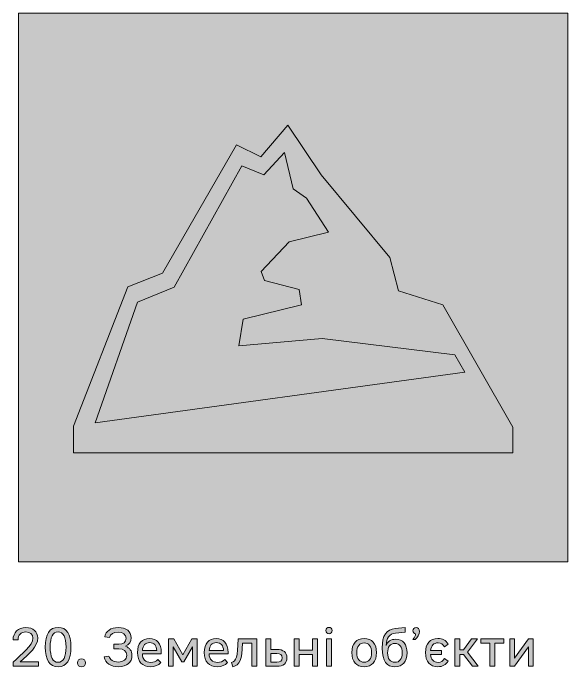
# Model space of a CAD drawing. Header units: millimetres. Extents: x -1334 to 1514, y -1037 to 10.
# Drawn here: x 1052.7 to 1153.7, y -109.1 to 10 of the extents above; entities that cross this region are included whole.
import ezdxf

# ---------------------------------------------------------------- set-up
doc = ezdxf.new("R2010")
doc.units = ezdxf.units.MM
doc.header["$MEASUREMENT"] = 0
doc.layers.add('bg', color=7, linetype='Continuous', lineweight=0)
doc.layers.add('icons', color=7, linetype='Continuous', lineweight=0)

# ---------------------------------------------------------------- blocks, each defined once
blk = doc.blocks.new('Block_73')
at = {"layer": 'icons', "true_color": 0x231f20, "transparency": 33554687}
h = blk.add_hatch(color=250, dxfattribs=at)
h.dxf.hatch_style = 2
edge = h.paths.add_edge_path()
edge.add_spline(control_points=[(1057.34, -108.21), (1057.34, -108.21), (1057.34, -109.01), (1057.34, -109.01), (1057.34, -109.01), (1052.75, -109.01), (1052.75, -109.01), (1052.75, -109.01), (1052.75, -108.24), (1052.75, -108.24), (1054.31, -106.79), (1056.32, -105.2), (1056.32, -103.88), (1056.32, -103.21), (1055.81, -102.75), (1055.02, -102.75), (1054.16, -102.75), (1053.61, -103.31), (1053.61, -104.2), (1053.61, -104.2), (1052.71, -104.2), (1052.71, -104.2), (1052.71, -102.86), (1053.64, -101.95), (1055.03, -101.95), (1056.32, -101.95), (1057.21, -102.73), (1057.21, -103.84), (1057.21, -105.43), (1055.64, -106.71), (1054.01, -108.21), (1054.01, -108.21), (1057.34, -108.21), (1057.34, -108.21)], knot_values=[0, 0, 0, 0, 1, 1, 1, 2, 2, 2, 3, 3, 3, 4, 4, 4, 5, 5, 5, 6, 6, 6, 7, 7, 7, 8, 8, 8, 9, 9, 9, 10, 10, 10, 11, 11, 11, 11], degree=3, periodic=0)
h = blk.add_hatch(color=250, dxfattribs=at)
h.dxf.hatch_style = 2
edge = h.paths.add_edge_path()
edge.add_spline(control_points=[(1059.46, -105.51), (1059.46, -107.29), (1059.96, -108.28), (1060.9, -108.28), (1061.84, -108.28), (1062.35, -107.29), (1062.35, -105.51), (1062.35, -103.72), (1061.84, -102.73), (1060.9, -102.73), (1059.96, -102.73), (1059.46, -103.72), (1059.46, -105.51)], knot_values=[0, 0, 0, 0, 1, 1, 1, 2, 2, 2, 3, 3, 3, 4, 4, 4, 4], degree=3, periodic=0)
edge = h.paths.add_edge_path()
edge.add_spline(control_points=[(1060.9, -101.93), (1062.47, -101.93), (1063.24, -103.14), (1063.24, -105.51), (1063.24, -107.87), (1062.47, -109.09), (1060.9, -109.09), (1059.35, -109.09), (1058.56, -107.87), (1058.56, -105.51), (1058.56, -103.14), (1059.35, -101.93), (1060.9, -101.93)], knot_values=[0, 0, 0, 0, 1, 1, 1, 2, 2, 2, 3, 3, 3, 4, 4, 4, 4], degree=3, periodic=0)
h = blk.add_hatch(color=250, dxfattribs=at)
h.dxf.hatch_style = 2
edge = h.paths.add_edge_path()
edge.add_spline(control_points=[(1070.25, -103.75), (1070.25, -103.75), (1069.39, -103.63), (1069.39, -103.63), (1069.57, -102.6), (1070.51, -101.95), (1071.86, -101.95), (1073.28, -101.95), (1074.21, -102.67), (1074.21, -103.81), (1074.21, -104.54), (1073.84, -105.1), (1073.18, -105.37), (1073.93, -105.63), (1074.35, -106.21), (1074.35, -107.04), (1074.35, -108.29), (1073.4, -109.09), (1071.88, -109.09), (1070.47, -109.09), (1069.47, -108.4), (1069.28, -107.31), (1069.28, -107.31), (1070.16, -107.16), (1070.16, -107.16), (1070.3, -107.82), (1070.96, -108.23), (1071.86, -108.23), (1072.82, -108.23), (1073.41, -107.76), (1073.41, -106.99), (1073.41, -106.26), (1072.85, -105.8), (1071.94, -105.8), (1071.94, -105.8), (1071.05, -105.8), (1071.05, -105.8), (1071.05, -105.8), (1071.05, -105), (1071.05, -105), (1071.05, -105), (1071.93, -105), (1071.93, -105), (1072.77, -105), (1073.27, -104.59), (1073.27, -103.9), (1073.27, -103.22), (1072.71, -102.8), (1071.82, -102.8), (1071, -102.8), (1070.4, -103.16), (1070.25, -103.75)], knot_values=[0, 0, 0, 0, 1, 1, 1, 2, 2, 2, 3, 3, 3, 4, 4, 4, 5, 5, 5, 6, 6, 6, 7, 7, 7, 8, 8, 8, 9, 9, 9, 10, 10, 10, 11, 11, 11, 12, 12, 12, 13, 13, 13, 14, 14, 14, 15, 15, 15, 16, 16, 16, 17, 17, 17, 17], degree=3, periodic=0)
h = blk.add_hatch(color=250, dxfattribs=at)
h.dxf.hatch_style = 2
edge = h.paths.add_edge_path()
edge.add_spline(control_points=[(1110.67, -109.01), (1110.67, -109.01), (1109.77, -109.01), (1109.77, -109.01), (1109.77, -109.01), (1109.77, -104.02), (1109.77, -104.02), (1109.77, -104.02), (1110.67, -104.02), (1110.67, -104.02), (1110.67, -104.02), (1110.67, -109.01), (1110.67, -109.01)], knot_values=[0, 0, 0, 0, 1, 1, 1, 2, 2, 2, 3, 3, 3, 4, 4, 4, 4], degree=3, periodic=0)
edge = h.paths.add_edge_path()
edge.add_spline(control_points=[(1110.22, -101.93), (1110.55, -101.93), (1110.79, -102.17), (1110.79, -102.5), (1110.79, -102.83), (1110.55, -103.08), (1110.22, -103.08), (1109.89, -103.08), (1109.64, -102.83), (1109.64, -102.5), (1109.64, -102.17), (1109.89, -101.93), (1110.22, -101.93)], knot_values=[0, 0, 0, 0, 1, 1, 1, 2, 2, 2, 3, 3, 3, 4, 4, 4, 4], degree=3, periodic=0)
h = blk.add_hatch(color=250, dxfattribs=at)
h.dxf.hatch_style = 2
edge = h.paths.add_edge_path()
edge.add_spline(control_points=[(1122.21, -108.28), (1123.06, -108.28), (1123.53, -107.68), (1123.53, -106.57), (1123.53, -105.46), (1123.06, -104.86), (1122.21, -104.86), (1121.35, -104.86), (1120.88, -105.46), (1120.88, -106.57), (1120.88, -107.67), (1121.35, -108.28), (1122.21, -108.28)], knot_values=[0, 0, 0, 0, 1, 1, 1, 2, 2, 2, 3, 3, 3, 4, 4, 4, 4], degree=3, periodic=0)
edge = h.paths.add_edge_path()
edge.add_spline(control_points=[(1124.06, -102.81), (1124.06, -102.81), (1122.29, -102.99), (1122.29, -102.99), (1121.18, -103.11), (1120.69, -103.79), (1120.64, -105.22), (1120.85, -104.51), (1121.49, -104.08), (1122.35, -104.08), (1123.66, -104.08), (1124.43, -104.98), (1124.43, -106.56), (1124.43, -108.17), (1123.62, -109.09), (1122.21, -109.09), (1120.79, -109.09), (1119.9, -108.15), (1119.9, -105.67), (1119.9, -103.42), (1120.64, -102.31), (1122.28, -102.14), (1122.28, -102.14), (1124.06, -101.95), (1124.06, -101.95), (1124.06, -101.95), (1124.06, -102.81), (1124.06, -102.81)], knot_values=[0, 0, 0, 0, 1, 1, 1, 2, 2, 2, 3, 3, 3, 4, 4, 4, 5, 5, 5, 6, 6, 6, 7, 7, 7, 8, 8, 8, 9, 9, 9, 9], degree=3, periodic=0)
h = blk.add_hatch(color=250, dxfattribs=at)
h.dxf.hatch_style = 2
edge = h.paths.add_edge_path()
edge.add_spline(control_points=[(1126.08, -101.95), (1126.43, -101.95), (1126.67, -102.2), (1126.67, -102.65), (1126.67, -103.16), (1126.37, -103.75), (1125.87, -104.11), (1125.87, -104.11), (1125.49, -104.11), (1125.49, -104.11), (1125.83, -103.7), (1125.96, -103.45), (1125.99, -103.11), (1125.69, -103.07), (1125.5, -102.85), (1125.5, -102.54), (1125.5, -102.2), (1125.74, -101.95), (1126.08, -101.95)], knot_values=[0, 0, 0, 0, 1, 1, 1, 2, 2, 2, 3, 3, 3, 4, 4, 4, 5, 5, 5, 6, 6, 6, 6], degree=3, periodic=0)
h = blk.add_hatch(color=250, dxfattribs=at)
h.dxf.hatch_style = 2
edge = h.paths.add_edge_path()
edge.add_spline(control_points=[(1076.24, -106.13), (1076.24, -106.13), (1078.86, -106.13), (1078.86, -106.13), (1078.82, -105.21), (1078.35, -104.69), (1077.57, -104.69), (1076.79, -104.69), (1076.3, -105.21), (1076.24, -106.13)], knot_values=[0, 0, 0, 0, 1, 1, 1, 2, 2, 2, 3, 3, 3, 3], degree=3, periodic=0)
edge = h.paths.add_edge_path()
edge.add_spline(control_points=[(1075.35, -106.5), (1075.35, -104.9), (1076.17, -103.94), (1077.54, -103.94), (1078.92, -103.94), (1079.69, -104.87), (1079.69, -106.49), (1079.69, -106.49), (1079.69, -106.77), (1079.69, -106.77), (1079.69, -106.77), (1076.24, -106.77), (1076.24, -106.77), (1076.26, -107.76), (1076.83, -108.31), (1077.76, -108.31), (1078.27, -108.31), (1078.73, -108.14), (1079.08, -107.79), (1079.08, -107.79), (1079.61, -108.35), (1079.61, -108.35), (1079.12, -108.82), (1078.53, -109.09), (1077.73, -109.09), (1076.23, -109.09), (1075.35, -108.16), (1075.35, -106.5)], knot_values=[0, 0, 0, 0, 1, 1, 1, 2, 2, 2, 3, 3, 3, 4, 4, 4, 5, 5, 5, 6, 6, 6, 7, 7, 7, 8, 8, 8, 9, 9, 9, 9], degree=3, periodic=0)
h = blk.add_hatch(color=250, dxfattribs=at)
h.dxf.hatch_style = 2
edge = h.paths.add_edge_path()
edge.add_spline(control_points=[(1083.41, -108.21), (1083.41, -108.21), (1081.86, -105.45), (1081.86, -105.45), (1081.86, -105.45), (1081.87, -109.01), (1081.87, -109.01), (1081.87, -109.01), (1081.01, -109.01), (1081.01, -109.01), (1081.01, -109.01), (1081.01, -104.02), (1081.01, -104.02), (1081.01, -104.02), (1081.95, -104.02), (1081.95, -104.02), (1081.95, -104.02), (1083.6, -106.93), (1083.6, -106.93), (1083.6, -106.93), (1085.26, -104.02), (1085.26, -104.02), (1085.26, -104.02), (1086.19, -104.02), (1086.19, -104.02), (1086.19, -104.02), (1086.19, -109.01), (1086.19, -109.01), (1086.19, -109.01), (1085.34, -109.01), (1085.34, -109.01), (1085.34, -109.01), (1085.34, -105.45), (1085.34, -105.45), (1085.34, -105.45), (1083.79, -108.21), (1083.79, -108.21), (1083.79, -108.21), (1083.41, -108.21), (1083.41, -108.21)], knot_values=[0, 0, 0, 0, 1, 1, 1, 2, 2, 2, 3, 3, 3, 4, 4, 4, 5, 5, 5, 6, 6, 6, 7, 7, 7, 8, 8, 8, 9, 9, 9, 10, 10, 10, 11, 11, 11, 12, 12, 12, 13, 13, 13, 13], degree=3, periodic=0)
h = blk.add_hatch(color=250, dxfattribs=at)
h.dxf.hatch_style = 2
edge = h.paths.add_edge_path()
edge.add_spline(control_points=[(1088.39, -106.13), (1088.39, -106.13), (1091.02, -106.13), (1091.02, -106.13), (1090.98, -105.21), (1090.51, -104.69), (1089.73, -104.69), (1088.94, -104.69), (1088.45, -105.21), (1088.39, -106.13)], knot_values=[0, 0, 0, 0, 1, 1, 1, 2, 2, 2, 3, 3, 3, 3], degree=3, periodic=0)
edge = h.paths.add_edge_path()
edge.add_spline(control_points=[(1087.51, -106.5), (1087.51, -104.9), (1088.32, -103.94), (1089.7, -103.94), (1091.07, -103.94), (1091.84, -104.87), (1091.84, -106.49), (1091.84, -106.49), (1091.84, -106.77), (1091.84, -106.77), (1091.84, -106.77), (1088.39, -106.77), (1088.39, -106.77), (1088.41, -107.76), (1088.98, -108.31), (1089.92, -108.31), (1090.43, -108.31), (1090.89, -108.14), (1091.23, -107.79), (1091.23, -107.79), (1091.76, -108.35), (1091.76, -108.35), (1091.27, -108.82), (1090.69, -109.09), (1089.89, -109.09), (1088.38, -109.09), (1087.51, -108.16), (1087.51, -106.5)], knot_values=[0, 0, 0, 0, 1, 1, 1, 2, 2, 2, 3, 3, 3, 4, 4, 4, 5, 5, 5, 6, 6, 6, 7, 7, 7, 8, 8, 8, 9, 9, 9, 9], degree=3, periodic=0)
h = blk.add_hatch(color=250, dxfattribs=at)
h.dxf.hatch_style = 2
edge = h.paths.add_edge_path()
edge.add_spline(control_points=[(1092.49, -108.33), (1093.35, -108.07), (1093.55, -107.37), (1093.69, -104.02), (1093.69, -104.02), (1097.05, -104.02), (1097.05, -104.02), (1097.05, -104.02), (1097.05, -109.01), (1097.05, -109.01), (1097.05, -109.01), (1096.16, -109.01), (1096.16, -109.01), (1096.16, -109.01), (1096.16, -104.79), (1096.16, -104.79), (1096.16, -104.79), (1094.49, -104.79), (1094.49, -104.79), (1094.36, -107.88), (1093.99, -108.77), (1092.69, -109.11), (1092.69, -109.11), (1092.49, -108.33), (1092.49, -108.33)], knot_values=[0, 0, 0, 0, 1, 1, 1, 2, 2, 2, 3, 3, 3, 4, 4, 4, 5, 5, 5, 6, 6, 6, 7, 7, 7, 8, 8, 8, 8], degree=3, periodic=0)
h = blk.add_hatch(color=250, dxfattribs=at)
h.dxf.hatch_style = 2
edge = h.paths.add_edge_path()
edge.add_spline(control_points=[(1100.74, -108.26), (1101.34, -108.26), (1101.67, -107.97), (1101.67, -107.47), (1101.67, -106.97), (1101.34, -106.68), (1100.74, -106.68), (1100.74, -106.68), (1099.61, -106.68), (1099.61, -106.68), (1099.61, -106.68), (1099.61, -108.26), (1099.61, -108.26), (1099.61, -108.26), (1100.74, -108.26), (1100.74, -108.26)], knot_values=[0, 0, 0, 0, 1, 1, 1, 2, 2, 2, 3, 3, 3, 4, 4, 4, 5, 5, 5, 5], degree=3, periodic=0)
edge = h.paths.add_edge_path()
edge.add_spline(control_points=[(1102.56, -107.47), (1102.56, -108.45), (1101.91, -109.01), (1100.74, -109.01), (1100.74, -109.01), (1098.71, -109.01), (1098.71, -109.01), (1098.71, -109.01), (1098.71, -104.02), (1098.71, -104.02), (1098.71, -104.02), (1099.61, -104.02), (1099.61, -104.02), (1099.61, -104.02), (1099.61, -105.94), (1099.61, -105.94), (1099.61, -105.94), (1100.74, -105.94), (1100.74, -105.94), (1101.91, -105.94), (1102.56, -106.5), (1102.56, -107.47)], knot_values=[0, 0, 0, 0, 1, 1, 1, 2, 2, 2, 3, 3, 3, 4, 4, 4, 5, 5, 5, 6, 6, 6, 7, 7, 7, 7], degree=3, periodic=0)
h = blk.add_hatch(color=250, dxfattribs=at)
h.dxf.hatch_style = 2
edge = h.paths.add_edge_path()
edge.add_spline(control_points=[(1104.79, -109.01), (1104.79, -109.01), (1103.89, -109.01), (1103.89, -109.01), (1103.89, -109.01), (1103.89, -104.02), (1103.89, -104.02), (1103.89, -104.02), (1104.79, -104.02), (1104.79, -104.02), (1104.79, -104.02), (1104.79, -106.1), (1104.79, -106.1), (1104.79, -106.1), (1107.23, -106.1), (1107.23, -106.1), (1107.23, -106.1), (1107.23, -104.02), (1107.23, -104.02), (1107.23, -104.02), (1108.13, -104.02), (1108.13, -104.02), (1108.13, -104.02), (1108.13, -109.01), (1108.13, -109.01), (1108.13, -109.01), (1107.23, -109.01), (1107.23, -109.01), (1107.23, -109.01), (1107.23, -106.86), (1107.23, -106.86), (1107.23, -106.86), (1104.79, -106.86), (1104.79, -106.86), (1104.79, -106.86), (1104.79, -109.01), (1104.79, -109.01)], knot_values=[0, 0, 0, 0, 1, 1, 1, 2, 2, 2, 3, 3, 3, 4, 4, 4, 5, 5, 5, 6, 6, 6, 7, 7, 7, 8, 8, 8, 9, 9, 9, 10, 10, 10, 11, 11, 11, 12, 12, 12, 12], degree=3, periodic=0)
h = blk.add_hatch(color=250, dxfattribs=at)
h.dxf.hatch_style = 2
edge = h.paths.add_edge_path()
edge.add_spline(control_points=[(1116.62, -108.28), (1117.48, -108.28), (1117.96, -107.66), (1117.96, -106.52), (1117.96, -105.36), (1117.48, -104.74), (1116.62, -104.74), (1115.75, -104.74), (1115.27, -105.36), (1115.27, -106.52), (1115.27, -107.66), (1115.75, -108.28), (1116.62, -108.28)], knot_values=[0, 0, 0, 0, 1, 1, 1, 2, 2, 2, 3, 3, 3, 4, 4, 4, 4], degree=3, periodic=0)
edge = h.paths.add_edge_path()
edge.add_spline(control_points=[(1116.62, -109.09), (1115.19, -109.09), (1114.37, -108.15), (1114.37, -106.52), (1114.37, -104.88), (1115.19, -103.94), (1116.62, -103.94), (1118.04, -103.94), (1118.86, -104.88), (1118.86, -106.52), (1118.86, -108.15), (1118.04, -109.09), (1116.62, -109.09)], knot_values=[0, 0, 0, 0, 1, 1, 1, 2, 2, 2, 3, 3, 3, 4, 4, 4, 4], degree=3, periodic=0)
h = blk.add_hatch(color=250, dxfattribs=at)
h.dxf.hatch_style = 2
edge = h.paths.add_edge_path()
edge.add_spline(control_points=[(1128.7, -106.12), (1128.7, -106.12), (1130.7, -106.12), (1130.7, -106.12), (1130.7, -106.12), (1130.7, -106.85), (1130.7, -106.85), (1130.7, -106.85), (1128.69, -106.85), (1128.69, -106.85), (1128.79, -107.77), (1129.28, -108.29), (1130.07, -108.29), (1130.59, -108.29), (1130.95, -108.06), (1131.25, -107.58), (1131.25, -107.58), (1131.92, -108.06), (1131.92, -108.06), (1131.47, -108.75), (1130.88, -109.09), (1130.03, -109.09), (1128.6, -109.09), (1127.78, -108.15), (1127.78, -106.52), (1127.78, -104.88), (1128.6, -103.94), (1130.03, -103.94), (1130.86, -103.94), (1131.47, -104.27), (1131.92, -104.97), (1131.92, -104.97), (1131.25, -105.45), (1131.25, -105.45), (1130.96, -104.98), (1130.59, -104.74), (1130.07, -104.74), (1129.29, -104.74), (1128.8, -105.24), (1128.7, -106.12)], knot_values=[0, 0, 0, 0, 1, 1, 1, 2, 2, 2, 3, 3, 3, 4, 4, 4, 5, 5, 5, 6, 6, 6, 7, 7, 7, 8, 8, 8, 9, 9, 9, 10, 10, 10, 11, 11, 11, 12, 12, 12, 13, 13, 13, 13], degree=3, periodic=0)
h = blk.add_hatch(color=250, dxfattribs=at)
h.dxf.hatch_style = 2
edge = h.paths.add_edge_path()
edge.add_spline(control_points=[(1134.04, -106.84), (1134.04, -106.84), (1134.04, -109.01), (1134.04, -109.01), (1134.04, -109.01), (1133.15, -109.01), (1133.15, -109.01), (1133.15, -109.01), (1133.15, -104.02), (1133.15, -104.02), (1133.15, -104.02), (1134.04, -104.02), (1134.04, -104.02), (1134.04, -104.02), (1134.04, -106.03), (1134.04, -106.03), (1134.04, -106.03), (1134.71, -106.03), (1134.71, -106.03), (1134.71, -106.03), (1136.18, -104.02), (1136.18, -104.02), (1136.18, -104.02), (1137.23, -104.02), (1137.23, -104.02), (1137.23, -104.02), (1135.45, -106.44), (1135.45, -106.44), (1135.45, -106.44), (1137.37, -109.01), (1137.37, -109.01), (1137.37, -109.01), (1136.32, -109.01), (1136.32, -109.01), (1136.32, -109.01), (1134.71, -106.84), (1134.71, -106.84), (1134.71, -106.84), (1134.04, -106.84), (1134.04, -106.84)], knot_values=[0, 0, 0, 0, 1, 1, 1, 2, 2, 2, 3, 3, 3, 4, 4, 4, 5, 5, 5, 6, 6, 6, 7, 7, 7, 8, 8, 8, 9, 9, 9, 10, 10, 10, 11, 11, 11, 12, 12, 12, 13, 13, 13, 13], degree=3, periodic=0)
h = blk.add_hatch(color=250, dxfattribs=at)
h.dxf.hatch_style = 2
edge = h.paths.add_edge_path()
edge.add_spline(control_points=[(1137.85, -104.02), (1137.85, -104.02), (1142.04, -104.02), (1142.04, -104.02), (1142.04, -104.02), (1142.04, -104.79), (1142.04, -104.79), (1142.04, -104.79), (1140.39, -104.79), (1140.39, -104.79), (1140.39, -104.79), (1140.39, -109.01), (1140.39, -109.01), (1140.39, -109.01), (1139.49, -109.01), (1139.49, -109.01), (1139.49, -109.01), (1139.49, -104.79), (1139.49, -104.79), (1139.49, -104.79), (1137.85, -104.79), (1137.85, -104.79), (1137.85, -104.79), (1137.85, -104.02), (1137.85, -104.02)], knot_values=[0, 0, 0, 0, 1, 1, 1, 2, 2, 2, 3, 3, 3, 4, 4, 4, 5, 5, 5, 6, 6, 6, 7, 7, 7, 8, 8, 8, 8], degree=3, periodic=0)
h = blk.add_hatch(color=250, dxfattribs=at)
h.dxf.hatch_style = 2
edge = h.paths.add_edge_path()
edge.add_spline(control_points=[(1146.55, -104.02), (1146.55, -104.02), (1147.4, -104.02), (1147.4, -104.02), (1147.4, -104.02), (1147.4, -109.01), (1147.4, -109.01), (1147.4, -109.01), (1146.5, -109.01), (1146.5, -109.01), (1146.5, -109.01), (1146.5, -105.46), (1146.5, -105.46), (1146.5, -105.46), (1143.96, -109.01), (1143.96, -109.01), (1143.96, -109.01), (1143.11, -109.01), (1143.11, -109.01), (1143.11, -109.01), (1143.11, -104.02), (1143.11, -104.02), (1143.11, -104.02), (1144.01, -104.02), (1144.01, -104.02), (1144.01, -104.02), (1144.01, -107.56), (1144.01, -107.56), (1144.01, -107.56), (1146.55, -104.02), (1146.55, -104.02)], knot_values=[0, 0, 0, 0, 1, 1, 1, 2, 2, 2, 3, 3, 3, 4, 4, 4, 5, 5, 5, 6, 6, 6, 7, 7, 7, 8, 8, 8, 9, 9, 9, 10, 10, 10, 10], degree=3, periodic=0)
h = blk.add_hatch(color=250, dxfattribs=at)
h.dxf.hatch_style = 2
edge = h.paths.add_edge_path()
edge.add_spline(control_points=[(1065.18, -107.64), (1065.6, -107.64), (1065.91, -107.95), (1065.91, -108.38), (1065.91, -108.81), (1065.6, -109.13), (1065.18, -109.13), (1064.74, -109.13), (1064.44, -108.81), (1064.44, -108.38), (1064.44, -107.95), (1064.74, -107.64), (1065.18, -107.64)], knot_values=[0, 0, 0, 0, 1, 1, 1, 2, 2, 2, 3, 3, 3, 4, 4, 4, 4], degree=3, periodic=0)
at = {"layer": 'icons'}
for points, knots in [([(1057.34, -108.21), (1057.34, -108.21), (1057.34, -109.01), (1057.34, -109.01), (1057.34, -109.01), (1052.75, -109.01), (1052.75, -109.01), (1052.75, -109.01), (1052.75, -108.24), (1052.75, -108.24), (1054.31, -106.79), (1056.32, -105.2), (1056.32, -103.88), (1056.32, -103.21), (1055.81, -102.75), (1055.02, -102.75), (1054.16, -102.75), (1053.61, -103.31), (1053.61, -104.2), (1053.61, -104.2), (1052.71, -104.2), (1052.71, -104.2), (1052.71, -102.86), (1053.64, -101.95), (1055.03, -101.95), (1056.32, -101.95), (1057.21, -102.73), (1057.21, -103.84), (1057.21, -105.43), (1055.64, -106.71), (1054.01, -108.21), (1054.01, -108.21), (1057.34, -108.21), (1057.34, -108.21)], [0, 0, 0, 0, 1, 1, 1, 2, 2, 2, 3, 3, 3, 4, 4, 4, 5, 5, 5, 6, 6, 6, 7, 7, 7, 8, 8, 8, 9, 9, 9, 10, 10, 10, 11, 11, 11, 11]), ([(1060.9, -101.93), (1062.47, -101.93), (1063.24, -103.14), (1063.24, -105.51), (1063.24, -107.87), (1062.47, -109.09), (1060.9, -109.09), (1059.35, -109.09), (1058.56, -107.87), (1058.56, -105.51), (1058.56, -103.14), (1059.35, -101.93), (1060.9, -101.93)], [0, 0, 0, 0, 1, 1, 1, 2, 2, 2, 3, 3, 3, 4, 4, 4, 4]), ([(1070.25, -103.75), (1070.25, -103.75), (1069.39, -103.63), (1069.39, -103.63), (1069.57, -102.6), (1070.51, -101.95), (1071.86, -101.95), (1073.28, -101.95), (1074.21, -102.67), (1074.21, -103.81), (1074.21, -104.54), (1073.84, -105.1), (1073.18, -105.37), (1073.93, -105.63), (1074.35, -106.21), (1074.35, -107.04), (1074.35, -108.29), (1073.4, -109.09), (1071.88, -109.09), (1070.47, -109.09), (1069.47, -108.4), (1069.28, -107.31), (1069.28, -107.31), (1070.16, -107.16), (1070.16, -107.16), (1070.3, -107.82), (1070.96, -108.23), (1071.86, -108.23), (1072.82, -108.23), (1073.41, -107.76), (1073.41, -106.99), (1073.41, -106.26), (1072.85, -105.8), (1071.94, -105.8), (1071.94, -105.8), (1071.05, -105.8), (1071.05, -105.8), (1071.05, -105.8), (1071.05, -105), (1071.05, -105), (1071.05, -105), (1071.93, -105), (1071.93, -105), (1072.77, -105), (1073.27, -104.59), (1073.27, -103.9), (1073.27, -103.22), (1072.71, -102.8), (1071.82, -102.8), (1071, -102.8), (1070.4, -103.16), (1070.25, -103.75)], [0, 0, 0, 0, 1, 1, 1, 2, 2, 2, 3, 3, 3, 4, 4, 4, 5, 5, 5, 6, 6, 6, 7, 7, 7, 8, 8, 8, 9, 9, 9, 10, 10, 10, 11, 11, 11, 12, 12, 12, 13, 13, 13, 14, 14, 14, 15, 15, 15, 16, 16, 16, 17, 17, 17, 17]), ([(1110.22, -101.93), (1110.55, -101.93), (1110.79, -102.17), (1110.79, -102.5), (1110.79, -102.83), (1110.55, -103.08), (1110.22, -103.08), (1109.89, -103.08), (1109.64, -102.83), (1109.64, -102.5), (1109.64, -102.17), (1109.89, -101.93), (1110.22, -101.93)], [0, 0, 0, 0, 1, 1, 1, 2, 2, 2, 3, 3, 3, 4, 4, 4, 4]), ([(1124.06, -102.81), (1124.06, -102.81), (1122.29, -102.99), (1122.29, -102.99), (1121.18, -103.11), (1120.69, -103.79), (1120.64, -105.22), (1120.85, -104.51), (1121.49, -104.08), (1122.35, -104.08), (1123.66, -104.08), (1124.43, -104.98), (1124.43, -106.56), (1124.43, -108.17), (1123.62, -109.09), (1122.21, -109.09), (1120.79, -109.09), (1119.9, -108.15), (1119.9, -105.67), (1119.9, -103.42), (1120.64, -102.31), (1122.28, -102.14), (1122.28, -102.14), (1124.06, -101.95), (1124.06, -101.95), (1124.06, -101.95), (1124.06, -102.81), (1124.06, -102.81)], [0, 0, 0, 0, 1, 1, 1, 2, 2, 2, 3, 3, 3, 4, 4, 4, 5, 5, 5, 6, 6, 6, 7, 7, 7, 8, 8, 8, 9, 9, 9, 9]), ([(1126.08, -101.95), (1126.43, -101.95), (1126.67, -102.2), (1126.67, -102.65), (1126.67, -103.16), (1126.37, -103.75), (1125.87, -104.11), (1125.87, -104.11), (1125.49, -104.11), (1125.49, -104.11), (1125.83, -103.7), (1125.96, -103.45), (1125.99, -103.11), (1125.69, -103.07), (1125.5, -102.85), (1125.5, -102.54), (1125.5, -102.2), (1125.74, -101.95), (1126.08, -101.95)], [0, 0, 0, 0, 1, 1, 1, 2, 2, 2, 3, 3, 3, 4, 4, 4, 5, 5, 5, 6, 6, 6, 6]), ([(1059.46, -105.51), (1059.46, -107.29), (1059.96, -108.28), (1060.9, -108.28), (1061.84, -108.28), (1062.35, -107.29), (1062.35, -105.51), (1062.35, -103.72), (1061.84, -102.73), (1060.9, -102.73), (1059.96, -102.73), (1059.46, -103.72), (1059.46, -105.51)], [0, 0, 0, 0, 1, 1, 1, 2, 2, 2, 3, 3, 3, 4, 4, 4, 4]), ([(1075.35, -106.5), (1075.35, -104.9), (1076.17, -103.94), (1077.54, -103.94), (1078.92, -103.94), (1079.69, -104.87), (1079.69, -106.49), (1079.69, -106.49), (1079.69, -106.77), (1079.69, -106.77), (1079.69, -106.77), (1076.24, -106.77), (1076.24, -106.77), (1076.26, -107.76), (1076.83, -108.31), (1077.76, -108.31), (1078.27, -108.31), (1078.73, -108.14), (1079.08, -107.79), (1079.08, -107.79), (1079.61, -108.35), (1079.61, -108.35), (1079.12, -108.82), (1078.53, -109.09), (1077.73, -109.09), (1076.23, -109.09), (1075.35, -108.16), (1075.35, -106.5)], [0, 0, 0, 0, 1, 1, 1, 2, 2, 2, 3, 3, 3, 4, 4, 4, 5, 5, 5, 6, 6, 6, 7, 7, 7, 8, 8, 8, 9, 9, 9, 9]), ([(1076.24, -106.13), (1076.24, -106.13), (1078.86, -106.13), (1078.86, -106.13), (1078.82, -105.21), (1078.35, -104.69), (1077.57, -104.69), (1076.79, -104.69), (1076.3, -105.21), (1076.24, -106.13)], [0, 0, 0, 0, 1, 1, 1, 2, 2, 2, 3, 3, 3, 3]), ([(1083.41, -108.21), (1083.41, -108.21), (1081.86, -105.45), (1081.86, -105.45), (1081.86, -105.45), (1081.87, -109.01), (1081.87, -109.01), (1081.87, -109.01), (1081.01, -109.01), (1081.01, -109.01), (1081.01, -109.01), (1081.01, -104.02), (1081.01, -104.02), (1081.01, -104.02), (1081.95, -104.02), (1081.95, -104.02), (1081.95, -104.02), (1083.6, -106.93), (1083.6, -106.93), (1083.6, -106.93), (1085.26, -104.02), (1085.26, -104.02), (1085.26, -104.02), (1086.19, -104.02), (1086.19, -104.02), (1086.19, -104.02), (1086.19, -109.01), (1086.19, -109.01), (1086.19, -109.01), (1085.34, -109.01), (1085.34, -109.01), (1085.34, -109.01), (1085.34, -105.45), (1085.34, -105.45), (1085.34, -105.45), (1083.79, -108.21), (1083.79, -108.21), (1083.79, -108.21), (1083.41, -108.21), (1083.41, -108.21)], [0, 0, 0, 0, 1, 1, 1, 2, 2, 2, 3, 3, 3, 4, 4, 4, 5, 5, 5, 6, 6, 6, 7, 7, 7, 8, 8, 8, 9, 9, 9, 10, 10, 10, 11, 11, 11, 12, 12, 12, 13, 13, 13, 13]), ([(1087.51, -106.5), (1087.51, -104.9), (1088.32, -103.94), (1089.7, -103.94), (1091.07, -103.94), (1091.84, -104.87), (1091.84, -106.49), (1091.84, -106.49), (1091.84, -106.77), (1091.84, -106.77), (1091.84, -106.77), (1088.39, -106.77), (1088.39, -106.77), (1088.41, -107.76), (1088.98, -108.31), (1089.92, -108.31), (1090.43, -108.31), (1090.89, -108.14), (1091.23, -107.79), (1091.23, -107.79), (1091.76, -108.35), (1091.76, -108.35), (1091.27, -108.82), (1090.69, -109.09), (1089.89, -109.09), (1088.38, -109.09), (1087.51, -108.16), (1087.51, -106.5)], [0, 0, 0, 0, 1, 1, 1, 2, 2, 2, 3, 3, 3, 4, 4, 4, 5, 5, 5, 6, 6, 6, 7, 7, 7, 8, 8, 8, 9, 9, 9, 9]), ([(1088.39, -106.13), (1088.39, -106.13), (1091.02, -106.13), (1091.02, -106.13), (1090.98, -105.21), (1090.51, -104.69), (1089.73, -104.69), (1088.94, -104.69), (1088.45, -105.21), (1088.39, -106.13)], [0, 0, 0, 0, 1, 1, 1, 2, 2, 2, 3, 3, 3, 3]), ([(1092.49, -108.33), (1093.35, -108.07), (1093.55, -107.37), (1093.69, -104.02), (1093.69, -104.02), (1097.05, -104.02), (1097.05, -104.02), (1097.05, -104.02), (1097.05, -109.01), (1097.05, -109.01), (1097.05, -109.01), (1096.16, -109.01), (1096.16, -109.01), (1096.16, -109.01), (1096.16, -104.79), (1096.16, -104.79), (1096.16, -104.79), (1094.49, -104.79), (1094.49, -104.79), (1094.36, -107.88), (1093.99, -108.77), (1092.69, -109.11), (1092.69, -109.11), (1092.49, -108.33), (1092.49, -108.33)], [0, 0, 0, 0, 1, 1, 1, 2, 2, 2, 3, 3, 3, 4, 4, 4, 5, 5, 5, 6, 6, 6, 7, 7, 7, 8, 8, 8, 8]), ([(1102.56, -107.47), (1102.56, -108.45), (1101.91, -109.01), (1100.74, -109.01), (1100.74, -109.01), (1098.71, -109.01), (1098.71, -109.01), (1098.71, -109.01), (1098.71, -104.02), (1098.71, -104.02), (1098.71, -104.02), (1099.61, -104.02), (1099.61, -104.02), (1099.61, -104.02), (1099.61, -105.94), (1099.61, -105.94), (1099.61, -105.94), (1100.74, -105.94), (1100.74, -105.94), (1101.91, -105.94), (1102.56, -106.5), (1102.56, -107.47)], [0, 0, 0, 0, 1, 1, 1, 2, 2, 2, 3, 3, 3, 4, 4, 4, 5, 5, 5, 6, 6, 6, 7, 7, 7, 7]), ([(1104.79, -109.01), (1104.79, -109.01), (1103.89, -109.01), (1103.89, -109.01), (1103.89, -109.01), (1103.89, -104.02), (1103.89, -104.02), (1103.89, -104.02), (1104.79, -104.02), (1104.79, -104.02), (1104.79, -104.02), (1104.79, -106.1), (1104.79, -106.1), (1104.79, -106.1), (1107.23, -106.1), (1107.23, -106.1), (1107.23, -106.1), (1107.23, -104.02), (1107.23, -104.02), (1107.23, -104.02), (1108.13, -104.02), (1108.13, -104.02), (1108.13, -104.02), (1108.13, -109.01), (1108.13, -109.01), (1108.13, -109.01), (1107.23, -109.01), (1107.23, -109.01), (1107.23, -109.01), (1107.23, -106.86), (1107.23, -106.86), (1107.23, -106.86), (1104.79, -106.86), (1104.79, -106.86), (1104.79, -106.86), (1104.79, -109.01), (1104.79, -109.01)], [0, 0, 0, 0, 1, 1, 1, 2, 2, 2, 3, 3, 3, 4, 4, 4, 5, 5, 5, 6, 6, 6, 7, 7, 7, 8, 8, 8, 9, 9, 9, 10, 10, 10, 11, 11, 11, 12, 12, 12, 12]), ([(1110.67, -109.01), (1110.67, -109.01), (1109.77, -109.01), (1109.77, -109.01), (1109.77, -109.01), (1109.77, -104.02), (1109.77, -104.02), (1109.77, -104.02), (1110.67, -104.02), (1110.67, -104.02), (1110.67, -104.02), (1110.67, -109.01), (1110.67, -109.01)], [0, 0, 0, 0, 1, 1, 1, 2, 2, 2, 3, 3, 3, 4, 4, 4, 4]), ([(1116.62, -109.09), (1115.19, -109.09), (1114.37, -108.15), (1114.37, -106.52), (1114.37, -104.88), (1115.19, -103.94), (1116.62, -103.94), (1118.04, -103.94), (1118.86, -104.88), (1118.86, -106.52), (1118.86, -108.15), (1118.04, -109.09), (1116.62, -109.09)], [0, 0, 0, 0, 1, 1, 1, 2, 2, 2, 3, 3, 3, 4, 4, 4, 4]), ([(1116.62, -108.28), (1117.48, -108.28), (1117.96, -107.66), (1117.96, -106.52), (1117.96, -105.36), (1117.48, -104.74), (1116.62, -104.74), (1115.75, -104.74), (1115.27, -105.36), (1115.27, -106.52), (1115.27, -107.66), (1115.75, -108.28), (1116.62, -108.28)], [0, 0, 0, 0, 1, 1, 1, 2, 2, 2, 3, 3, 3, 4, 4, 4, 4]), ([(1128.7, -106.12), (1128.7, -106.12), (1130.7, -106.12), (1130.7, -106.12), (1130.7, -106.12), (1130.7, -106.85), (1130.7, -106.85), (1130.7, -106.85), (1128.69, -106.85), (1128.69, -106.85), (1128.79, -107.77), (1129.28, -108.29), (1130.07, -108.29), (1130.59, -108.29), (1130.95, -108.06), (1131.25, -107.58), (1131.25, -107.58), (1131.92, -108.06), (1131.92, -108.06), (1131.47, -108.75), (1130.88, -109.09), (1130.03, -109.09), (1128.6, -109.09), (1127.78, -108.15), (1127.78, -106.52), (1127.78, -104.88), (1128.6, -103.94), (1130.03, -103.94), (1130.86, -103.94), (1131.47, -104.27), (1131.92, -104.97), (1131.92, -104.97), (1131.25, -105.45), (1131.25, -105.45), (1130.96, -104.98), (1130.59, -104.74), (1130.07, -104.74), (1129.29, -104.74), (1128.8, -105.24), (1128.7, -106.12)], [0, 0, 0, 0, 1, 1, 1, 2, 2, 2, 3, 3, 3, 4, 4, 4, 5, 5, 5, 6, 6, 6, 7, 7, 7, 8, 8, 8, 9, 9, 9, 10, 10, 10, 11, 11, 11, 12, 12, 12, 13, 13, 13, 13]), ([(1134.04, -106.84), (1134.04, -106.84), (1134.04, -109.01), (1134.04, -109.01), (1134.04, -109.01), (1133.15, -109.01), (1133.15, -109.01), (1133.15, -109.01), (1133.15, -104.02), (1133.15, -104.02), (1133.15, -104.02), (1134.04, -104.02), (1134.04, -104.02), (1134.04, -104.02), (1134.04, -106.03), (1134.04, -106.03), (1134.04, -106.03), (1134.71, -106.03), (1134.71, -106.03), (1134.71, -106.03), (1136.18, -104.02), (1136.18, -104.02), (1136.18, -104.02), (1137.23, -104.02), (1137.23, -104.02), (1137.23, -104.02), (1135.45, -106.44), (1135.45, -106.44), (1135.45, -106.44), (1137.37, -109.01), (1137.37, -109.01), (1137.37, -109.01), (1136.32, -109.01), (1136.32, -109.01), (1136.32, -109.01), (1134.71, -106.84), (1134.71, -106.84), (1134.71, -106.84), (1134.04, -106.84), (1134.04, -106.84)], [0, 0, 0, 0, 1, 1, 1, 2, 2, 2, 3, 3, 3, 4, 4, 4, 5, 5, 5, 6, 6, 6, 7, 7, 7, 8, 8, 8, 9, 9, 9, 10, 10, 10, 11, 11, 11, 12, 12, 12, 13, 13, 13, 13]), ([(1137.85, -104.02), (1137.85, -104.02), (1142.04, -104.02), (1142.04, -104.02), (1142.04, -104.02), (1142.04, -104.79), (1142.04, -104.79), (1142.04, -104.79), (1140.39, -104.79), (1140.39, -104.79), (1140.39, -104.79), (1140.39, -109.01), (1140.39, -109.01), (1140.39, -109.01), (1139.49, -109.01), (1139.49, -109.01), (1139.49, -109.01), (1139.49, -104.79), (1139.49, -104.79), (1139.49, -104.79), (1137.85, -104.79), (1137.85, -104.79), (1137.85, -104.79), (1137.85, -104.02), (1137.85, -104.02)], [0, 0, 0, 0, 1, 1, 1, 2, 2, 2, 3, 3, 3, 4, 4, 4, 5, 5, 5, 6, 6, 6, 7, 7, 7, 8, 8, 8, 8]), ([(1146.55, -104.02), (1146.55, -104.02), (1147.4, -104.02), (1147.4, -104.02), (1147.4, -104.02), (1147.4, -109.01), (1147.4, -109.01), (1147.4, -109.01), (1146.5, -109.01), (1146.5, -109.01), (1146.5, -109.01), (1146.5, -105.46), (1146.5, -105.46), (1146.5, -105.46), (1143.96, -109.01), (1143.96, -109.01), (1143.96, -109.01), (1143.11, -109.01), (1143.11, -109.01), (1143.11, -109.01), (1143.11, -104.02), (1143.11, -104.02), (1143.11, -104.02), (1144.01, -104.02), (1144.01, -104.02), (1144.01, -104.02), (1144.01, -107.56), (1144.01, -107.56), (1144.01, -107.56), (1146.55, -104.02), (1146.55, -104.02)], [0, 0, 0, 0, 1, 1, 1, 2, 2, 2, 3, 3, 3, 4, 4, 4, 5, 5, 5, 6, 6, 6, 7, 7, 7, 8, 8, 8, 9, 9, 9, 10, 10, 10, 10]), ([(1122.21, -108.28), (1123.06, -108.28), (1123.53, -107.68), (1123.53, -106.57), (1123.53, -105.46), (1123.06, -104.86), (1122.21, -104.86), (1121.35, -104.86), (1120.88, -105.46), (1120.88, -106.57), (1120.88, -107.67), (1121.35, -108.28), (1122.21, -108.28)], [0, 0, 0, 0, 1, 1, 1, 2, 2, 2, 3, 3, 3, 4, 4, 4, 4]), ([(1100.74, -108.26), (1101.34, -108.26), (1101.67, -107.97), (1101.67, -107.47), (1101.67, -106.97), (1101.34, -106.68), (1100.74, -106.68), (1100.74, -106.68), (1099.61, -106.68), (1099.61, -106.68), (1099.61, -106.68), (1099.61, -108.26), (1099.61, -108.26), (1099.61, -108.26), (1100.74, -108.26), (1100.74, -108.26)], [0, 0, 0, 0, 1, 1, 1, 2, 2, 2, 3, 3, 3, 4, 4, 4, 5, 5, 5, 5]), ([(1065.18, -107.64), (1065.6, -107.64), (1065.91, -107.95), (1065.91, -108.38), (1065.91, -108.81), (1065.6, -109.13), (1065.18, -109.13), (1064.74, -109.13), (1064.44, -108.81), (1064.44, -108.38), (1064.44, -107.95), (1064.74, -107.64), (1065.18, -107.64)], [0, 0, 0, 0, 1, 1, 1, 2, 2, 2, 3, 3, 3, 4, 4, 4, 4])]:
    blk.add_open_spline(points, degree=3, knots=knots, dxfattribs=at)
blk = doc.blocks.new('Block_182')
at = {"layer": 'icons'}
for points, knots in [([(1130.96, -43.14), (1130.96, -43.14), (1122.89, -40.58), (1122.89, -40.58), (1122.89, -40.58), (1121.3, -34.56), (1121.3, -34.56), (1121.3, -34.56), (1108.78, -19.45), (1108.78, -19.45), (1108.78, -19.45), (1102.71, -10.44), (1102.71, -10.44), (1102.71, -10.44), (1097.79, -16.17), (1097.79, -16.17), (1097.79, -16.17), (1093.39, -13.99), (1093.39, -13.99), (1093.39, -13.99), (1079.92, -37.37), (1079.92, -37.37), (1079.92, -37.37), (1073.57, -39.88), (1073.57, -39.88), (1073.57, -39.88), (1063.7, -65.27), (1063.7, -65.27), (1063.7, -65.27), (1063.7, -70.12), (1063.7, -70.12), (1063.7, -70.12), (1143.7, -70.12), (1143.7, -70.12), (1143.7, -70.12), (1143.7, -65.46), (1143.7, -65.46), (1143.7, -65.46), (1130.96, -43.14), (1130.96, -43.14)], [0, 0, 0, 0, 1, 1, 1, 2, 2, 2, 3, 3, 3, 4, 4, 4, 5, 5, 5, 6, 6, 6, 7, 7, 7, 8, 8, 8, 9, 9, 9, 10, 10, 10, 11, 11, 11, 12, 12, 12, 13, 13, 13, 13]), ([(1067.64, -64.65), (1067.64, -64.65), (1075.38, -42.64), (1075.38, -42.64), (1075.38, -42.64), (1082.02, -39.96), (1082.02, -39.96), (1082.02, -39.96), (1094.32, -17.81), (1094.32, -17.81), (1094.32, -17.81), (1098.35, -19.45), (1098.35, -19.45), (1098.35, -19.45), (1102.1, -15.43), (1102.1, -15.43), (1102.1, -15.43), (1103.7, -22.02), (1103.7, -22.02), (1103.7, -22.02), (1106.12, -23.73), (1106.12, -23.73), (1106.12, -23.73), (1110.12, -29.92), (1110.12, -29.92), (1110.12, -29.92), (1102.98, -31.68), (1102.98, -31.68), (1102.98, -31.68), (1097.86, -37.1), (1097.86, -37.1), (1097.86, -37.1), (1098.47, -38.7), (1098.47, -38.7), (1098.47, -38.7), (1104.77, -40.35), (1104.77, -40.35), (1104.77, -40.35), (1105.22, -43.14), (1105.22, -43.14), (1105.22, -43.14), (1094.61, -45.78), (1094.61, -45.78), (1094.61, -45.78), (1093.8, -50.62), (1093.8, -50.62), (1093.8, -50.62), (1109, -49.27), (1109, -49.27), (1109, -49.27), (1133.14, -52.29), (1133.14, -52.29), (1133.14, -52.29), (1134.94, -55.43), (1134.94, -55.43), (1134.94, -55.43), (1067.64, -64.65), (1067.64, -64.65)], [0, 0, 0, 0, 1, 1, 1, 2, 2, 2, 3, 3, 3, 4, 4, 4, 5, 5, 5, 6, 6, 6, 7, 7, 7, 8, 8, 8, 9, 9, 9, 10, 10, 10, 11, 11, 11, 12, 12, 12, 13, 13, 13, 14, 14, 14, 15, 15, 15, 16, 16, 16, 17, 17, 17, 18, 18, 18, 19, 19, 19, 19])]:
    blk.add_open_spline(points, degree=3, knots=knots, dxfattribs=at)
blk = doc.blocks.new('Block_181')
at = {"layer": 'icons'}
blk.add_blockref('Block_182', (0, 0), dxfattribs=at)

msp = doc.modelspace()

# ---------------------------------------------------------------- hatches: boundary and pattern name
at = {"layer": 'bg', "true_color": 0x592d2c, "transparency": 33554687}
h = msp.add_hatch(color=29, dxfattribs=at)
h.dxf.hatch_style = 2
h.paths.add_polyline_path([(1153.7, -90), (1053.7, -90), (1053.7, 10), (1153.7, 10)])

# ---------------------------------------------------------------- linework, layer by layer
at = {"layer": 'bg'}
msp.add_lwpolyline([(1153.7, -90), (1053.7, -90), (1053.7, 10), (1153.7, 10)], close=True, dxfattribs=at)

# ---------------------------------------------------------------- block references
at = {"layer": 'icons'}
for name in ['Block_181', 'Block_73']:
    msp.add_blockref(name, (0, 0), dxfattribs=at)

doc.saveas('drawing.dxf')
